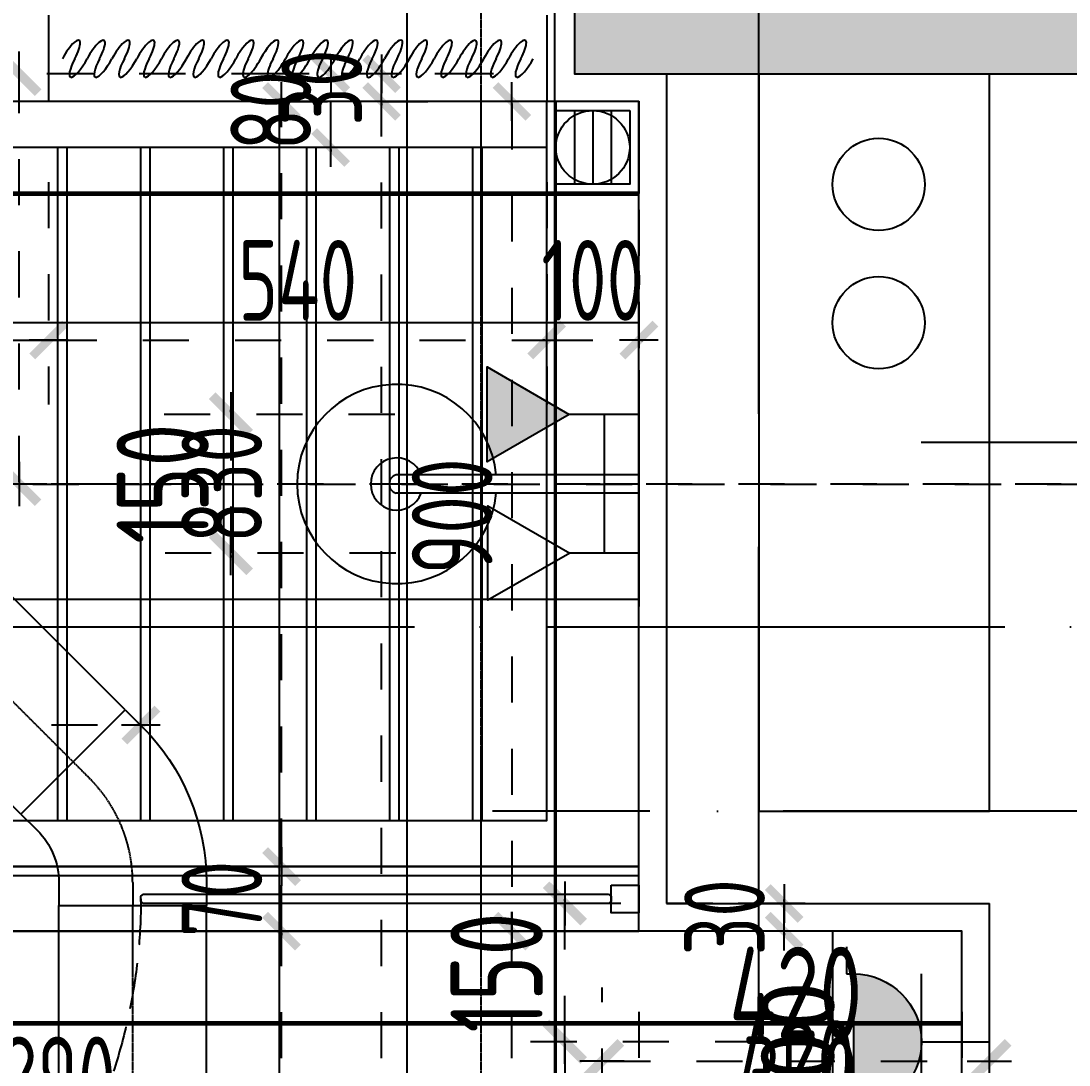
# Model space of a CAD drawing. Extents: x 133656 to 214778, y 12424 to 51506.
# Drawn here: x 161446 to 162582, y 22524 to 23657 of the extents above; entities that cross this region are included whole.
import ezdxf

# ---------------------------------------------------------------- set-up
doc = ezdxf.new("R2010")
doc.units = 0
doc.header["$MEASUREMENT"] = 0
for name, pattern in [('CENTER2', [1.125, 0.75, -0.125, 0.125, -0.125]), ('DASH', [0.35, 0.25, -0.1]), ('家具虚线平面', [100, 50, -50]), ('轴线', [1279.947105, 991.697132, -142.311249, 0, -145.938724])]:
    doc.linetypes.add(name, pattern=pattern)
doc.layers.get('Defpoints').update_dxf_attribs({"color": 8})
for name, color, linetype in [('A-HATH', 8, 'Continuous'), ('A31.土建轴线', 251, 'Continuous'), ('B4.装修完成面', 112, 'Continuous'), ('B6.新建墙体定位', 203, 'Continuous'), ('B8.玻璃隔断层', 152, 'Continuous'), ('B9.完成面定位', 203, 'Continuous'), ('E1.地面-(平面图)', 136, 'Continuous'), ('F3.公共层窗帘饰物等', 91, 'Continuous'), ('F5.洁具层', 133, 'Continuous'), ('G5.天花看线', 152, 'Continuous'), ('H3.顶面烟感', 102, 'Continuous'), ('K2.强电插座', 132, 'Continuous'), ('P-VPIPE-污水', 2, 'Continuous'), ('P-VPIPE-通气', 3, 'Continuous'), ('WALL', 6, 'Continuous'), ('wf2水点排水', 1, 'Continuous'), ('WF2水点标注', 1, 'Continuous'), ('地漏', 4, 'Continuous'), ('暖-风-平面图-排风-中心线', 5, 'CENTER2'), ('暖-风-平面图-排风-风管', 31, 'ByLayer'), ('暖-风-平面图-新风-中心线', 5, 'CENTER2'), ('暖-风-平面图-新风-端线', 2, 'ByLayer'), ('暖-风-平面图-新风-风管', 3, 'ByLayer'), ('给排水', 4, 'Continuous'), ('铝扣板龙骨', 2, 'Continuous')]:
    doc.layers.add(name, color=color, linetype=linetype)
doc.styles.add('标注数字', font='dim.shx', dxfattribs={"width": 0.8})
doc.styles.add('标题文字', font='')
doc.styles.get('标题文字').set_extended_font_data('SimSun')
doc.dimstyles.new('设计2017', dxfattribs={"dimscale": 100, "dimtxt": 2.5, "dimasz": 0.06, "dimexe": 2, "dimexo": 2.5, "dimgap": 0.6, "dimtad": 1, "dimdec": 0, "dimrnd": 5, "dimzin": 0, "dimdsep": 46, "dimtxsty": '标注数字', "dimblk": 'HBA_DIMENSION_TICK', "dimcen": 0.125, "dimclrd": 44, "dimclre": 44, "dimclrt": 50, "dimadec": 0, "dimazin": 0, "dimtfac": 1, "dimtdec": 0, "dimtix": 1, "dimtmove": 0, "dimatfit": 3, "dimldrblk": 'HBA_Leader_Arrow', "dimfxl": 7, "dimfxlon": 1, "dimtvp": 1, "dimtolj": 1, "dimtzin": 0, "dimarcsym": 0})
pattern_1 = [(0, (160826.07, 20329.63), (0, 300), []), (90, (160826.07, 20329.63), (-300, 2e-14), [])]

# ---------------------------------------------------------------- blocks, each defined once
blk = doc.blocks.new('$plan$00001626')
blk.add_line((-10, 0), (10, 0))
for points in [[(-123.6, 0), (132.9, 0)], [(-10, 0), (-10, -263.3)], [(10, 0), (10, -263.3)]]:
    blk.add_lwpolyline(points)
for centre, radius, start, end in [((0, -262.5), 108.1, 95.306, 84.694), ((0, -262.5), 28.3, 110.6725, 69.3275), ((0, -260.2), 10.5, 197.2381, 342.7619)]:
    blk.add_arc(centre, radius, start, end)
blk = doc.blocks.new('不间断电源')
h = blk.add_hatch(color=8)
h.dxf.hatch_style = 1
h.paths.add_polyline_path([(-70.3, 140.6, 1), (70.3, 140.6)])
for p, q in [((-98.4, 147.7), (-70.3, 147.7)), ((-70.3, 147.7), (-70.3, 140.6)), ((70.3, 147.7), (70.3, 140.6)), ((70.3, 147.7), (98.4, 147.7)), ((-70.3, 140.6), (70.3, 140.6)), ((70.3, 70.3), (-70.3, 70.3)), ((0, 70.3), (0, 0))]:
    blk.add_line(p, q)
blk.add_arc((0, 140.6), 70.3, 180, 0)
at = {"color": 1, "style": '标题文字'}
blk.add_attdef('REF.', (86, 32.6), '', height=70.9, dxfattribs=at)
blk = doc.blocks.new('HBA_DIMENSION_TICK')
at = {"color": 0, "linetype": 'ByBlock'}
for p, q in [((-10, 0), (0, 0)), ((0, 0), (10, 0))]:
    blk.add_line(p, q, dxfattribs=at)
at = {"color": 50, "linetype": 'ByBlock'}
blk.add_solid([(-10, -7), (-7, -10), (7, 10), (10, 7)], dxfattribs=at)
blk = doc.blocks.new('*D151')
at = {"layer": 'Defpoints', "color": 0, "linetype": '家具虚线平面', "transparency": 16777216}
for p in [(162348.7, 22549.6), (162035.8, 22249.6), (162351.8, 22249.6)]:
    blk.add_point(p, dxfattribs=at)
at = {"layer": 'K2.强电插座', "color": 44, "linetype": '家具虚线平面', "lineweight": -2, "transparency": 16777216}
for p, q in [((162248.7, 22549.6), (161955.8, 22549.6)), ((162035.8, 22547.2), (162035.8, 22252)), ((162251.8, 22249.6), (161955.8, 22249.6))]:
    blk.add_line(p, q, dxfattribs=at)
at = {"layer": 'K2.强电插座', "color": 44, "linetype": '家具虚线平面', "lineweight": -2, "transparency": 16777216, "xscale": 2.4, "yscale": 2.4, "zscale": 2.4}
for p, rotation in [((162035.8, 22549.6), 90), ((162035.8, 22249.6), 270)]:
    blk.add_blockref('HBA_DIMENSION_TICK', p, dxfattribs=dict(at, rotation=rotation))
at = {"layer": 'K2.强电插座', "color": 50, "linetype": '家具虚线平面', "transparency": 16777216, "insert": (162134.7, 22403.1), "char_height": 100, "attachment_point": 5, "rotation": 90, "style": '标注数字'}
blk.add_mtext('\\A1;300', dxfattribs=at)
blk = doc.blocks.new('HBA_Leader_Arrow')
at = {"color": 0, "linetype": 'ByBlock', "ltscale": 0.5}
blk.add_line((3.5, 0), (-10, 0), dxfattribs=at)
for points in [[(-10.99, 11.28), (-6.57, 14.38), (-0.55, 0), (3.5, 0)], [(-10.99, -11.28), (-6.57, -14.38), (-0.55, 0), (3.5, 0)]]:
    blk.add_solid(points, dxfattribs=at)
blk = doc.blocks.new('pudl')
at = {"layer": '地漏', "color": 8}
for p, q in [((1080125.6, 265502.2), (1080205.6, 265502.2)), ((1080125.6, 265482.2), (1080205.6, 265482.2)), ((1080125.6, 265462.2), (1080205.6, 265462.2))]:
    blk.add_line(p, q, dxfattribs=at)
at = {"layer": '地漏', "color": 41}
for points in [[(1080115.6, 265532.2), (1080215.6, 265532.2), (1080215.6, 265432.2), (1080115.6, 265432.2)], [(1080125.6, 265522.2), (1080205.6, 265522.2), (1080205.6, 265442.2), (1080125.6, 265442.2)]]:
    blk.add_lwpolyline(points, close=True, dxfattribs=at)
at = {"layer": '地漏', "color": 8}
blk.add_circle((1080165.6, 265482.2), 40, dxfattribs=at)
blk = doc.blocks.new('A$C4CA221D1')
at = {"layer": '给排水'}
blk.add_hatch(color=256, dxfattribs=at).paths.add_polyline_path([(1.308, 2.744), (-0.408, 2.744), (0.45, 1.258)])
for points in [[(0.45, 0), (0.45, 1.258), (1.308, 2.744), (-0.408, 2.744), (0.45, 1.258)], [(2.958, 0), (2.958, 1.25), (3.811, 2.728), (2.105, 2.728), (2.958, 1.25)], [(0.45, 0.629), (2.965, 0.629)], [(1.708, 0.629), (1.708, 0)]]:
    blk.add_lwpolyline(points, dxfattribs=at)
blk = doc.blocks.new('*D193')
at = {"layer": 'Defpoints', "color": 0, "linetype": '家具虚线平面', "transparency": 16777216}
for p in [(161951.4, 23230.1), (161673.7, 23079.6), (161952.4, 23079.6)]:
    blk.add_point(p, dxfattribs=at)
at = {"layer": 'WF2水点标注', "color": 44, "linetype": '家具虚线平面', "lineweight": -2, "transparency": 16777216}
for p, q in [((161851.4, 23230.1), (161593.7, 23230.1)), ((161673.7, 23232.5), (161673.7, 23234.9)), ((161673.7, 23230.1), (161673.7, 23079.6)), ((161852.4, 23079.6), (161593.7, 23079.6)), ((161673.7, 23077.2), (161673.7, 23074.8))]:
    blk.add_line(p, q, dxfattribs=at)
at = {"layer": 'WF2水点标注', "color": 44, "linetype": '家具虚线平面', "lineweight": -2, "transparency": 16777216, "xscale": 2.4, "yscale": 2.4, "zscale": 2.4}
for p, rotation in [((161673.7, 23230.1), 270), ((161673.7, 23079.6), 90)]:
    blk.add_blockref('HBA_DIMENSION_TICK', p, dxfattribs=dict(at, rotation=rotation))
at = {"layer": 'WF2水点标注', "color": 50, "linetype": '家具虚线平面', "transparency": 16777216, "insert": (161599.7, 23154.9), "char_height": 100, "attachment_point": 5, "rotation": 90, "style": '标注数字'}
blk.add_mtext('\\A1;150', dxfattribs=at)
blk = doc.blocks.new('*D192')
at = {"layer": 'Defpoints', "color": 0, "linetype": '家具虚线平面', "transparency": 16777216}
for p in [(161444.3, 23599.6), (162002, 23599.6), (161729, 23154.6)]:
    blk.add_point(p, dxfattribs=at)
at = {"layer": 'WF2水点标注', "color": 44, "linetype": '家具虚线平面', "lineweight": -2, "transparency": 16777216}
for p, q in [((161724.3, 23599.6), (161364.3, 23599.6)), ((161444.3, 23157), (161444.3, 23597.2)), ((161629, 23154.6), (161364.3, 23154.6))]:
    blk.add_line(p, q, dxfattribs=at)
at = {"layer": 'WF2水点标注', "color": 44, "linetype": '家具虚线平面', "lineweight": -2, "transparency": 16777216, "xscale": 2.4, "yscale": 2.4, "zscale": 2.4}
for p, rotation in [((161444.3, 23599.6), 90), ((161444.3, 23154.6), 270)]:
    blk.add_blockref('HBA_DIMENSION_TICK', p, dxfattribs=dict(at, rotation=rotation))
at = {"layer": 'WF2水点标注', "color": 50, "linetype": '家具虚线平面', "transparency": 16777216, "insert": (161370.3, 23377.1), "char_height": 100, "attachment_point": 5, "rotation": 90, "style": '标注数字'}
blk.add_mtext('\\A1;445', dxfattribs=at)
blk = doc.blocks.new('*D197')
at = {"layer": 'Defpoints', "color": 0, "linetype": '家具虚线平面', "transparency": 16777216}
for p in [(162496.1, 22528.6), (162076.1, 22292.4), (162496.1, 22292.4)]:
    blk.add_point(p, dxfattribs=at)
at = {"layer": 'WF2水点标注', "color": 44, "linetype": '家具虚线平面', "lineweight": -2, "transparency": 16777216}
for p, q in [((162076.1, 22392.4), (162076.1, 22608.6)), ((162496.1, 22392.4), (162496.1, 22608.6)), ((162078.5, 22528.6), (162493.7, 22528.6))]:
    blk.add_line(p, q, dxfattribs=at)
at = {"layer": 'WF2水点标注', "color": 44, "linetype": '家具虚线平面', "lineweight": -2, "transparency": 16777216, "xscale": 2.4, "yscale": 2.4, "zscale": 2.4, "rotation": 180}
blk.add_blockref('HBA_DIMENSION_TICK', (162076.1, 22528.6), dxfattribs=at)
at = {"layer": 'WF2水点标注', "color": 44, "linetype": '家具虚线平面', "lineweight": -2, "transparency": 16777216, "xscale": 2.4, "yscale": 2.4, "zscale": 2.4}
blk.add_blockref('HBA_DIMENSION_TICK', (162496.1, 22528.6), dxfattribs=at)
at = {"layer": 'WF2水点标注', "color": 50, "linetype": '家具虚线平面', "transparency": 16777216, "insert": (162286.1, 22602.6), "char_height": 100, "attachment_point": 5, "style": '标注数字'}
blk.add_mtext('\\A1;420', dxfattribs=at)
blk = doc.blocks.new('结构')
at = {"layer": 'A-HATH'}
blk.add_hatch(color=256, dxfattribs=at).paths.add_polyline_path([(0, 2550), (0, 3050), (-200, 3050), (-200, 2750), (-650, 2750), (-650, 2550)], flags=0)
at = {"layer": 'WALL'}
blk.add_lwpolyline([(0, 2550), (0, 3050), (-200, 3050), (-200, 2750), (-650, 2750), (-650, 2550), (0, 2550)], close=True, dxfattribs=at)
blk = doc.blocks.new('*D254')
at = {"layer": 'Defpoints', "color": 0, "linetype": '家具虚线平面', "transparency": 16777216}
for p in [(162035.8, 22699.6), (162396.4, 22699.6), (162348.7, 22549.6)]:
    blk.add_point(p, dxfattribs=at)
at = {"layer": 'K2.强电插座', "color": 44, "linetype": '家具虚线平面', "lineweight": -2, "transparency": 16777216}
for p, q in [((162296.4, 22699.6), (161955.8, 22699.6)), ((162035.8, 22702), (162035.8, 22704.4)), ((162035.8, 22549.6), (162035.8, 22699.6)), ((162248.7, 22549.6), (161955.8, 22549.6)), ((162035.8, 22547.2), (162035.8, 22544.8))]:
    blk.add_line(p, q, dxfattribs=at)
at = {"layer": 'K2.强电插座', "color": 44, "linetype": '家具虚线平面', "lineweight": -2, "transparency": 16777216, "xscale": 2.4, "yscale": 2.4, "zscale": 2.4}
for p, rotation in [((162035.8, 22699.6), 270), ((162035.8, 22549.6), 90)]:
    blk.add_blockref('HBA_DIMENSION_TICK', p, dxfattribs=dict(at, rotation=rotation))
at = {"layer": 'K2.强电插座', "color": 50, "linetype": '家具虚线平面', "transparency": 16777216, "insert": (161961.8, 22624.6), "char_height": 100, "attachment_point": 5, "rotation": 90, "style": '标注数字'}
blk.add_mtext('\\A1;150', dxfattribs=at)
blk = doc.blocks.new('jl')
for centre, major_axis, start_param, end_param in [((-236.7, -2.9), (-11.6, -20), 1.716714, 4.858306), ((-209.9, -2.9), (-11.6, -20), 1.716714, 4.858306), ((-183, -2.9), (-11.6, -20), 1.716714, 4.858306), ((-156.1, -2.9), (-11.6, -20), 1.716714, 4.858306), ((-129.3, -2.9), (-11.6, -20), 1.716714, 4.858306), ((-102.4, -2.9), (-11.6, -20), 1.716714, 4.858306), ((-75.5, -2.9), (11.6, 20), 4.858306, 7.999899), ((-48.6, -2.9), (11.6, 20), 4.858306, 7.999899), ((-21.8, -2.9), (11.6, 20), 4.858306, 7.999899), ((5.1, -2.9), (11.6, 20), 4.858306, 7.999899), ((32, -2.9), (11.6, 20), 4.858306, 7.999899), ((58.8, -2.9), (11.6, 20), 4.858306, 7.999899), ((85.7, -2.9), (-11.6, -20), 1.716714, 4.858306), ((112.6, -2.9), (-11.6, -20), 1.716714, 4.858306), ((139.4, -2.9), (-11.6, -20), 1.716714, 4.858306), ((166.3, -2.9), (-11.6, -20), 1.716714, 4.858306), ((193.2, -2.9), (-11.6, -20), 1.716714, 4.858306), ((220.1, -2.9), (-11.6, -20), 1.716714, 4.858306), ((246.9, -2.9), (-11.6, -20), 1.716714, 4.858306), ((-223.3, -2.9), (-11.6, -20), 4.858306, 7.999899), ((-196.4, -2.9), (-11.6, -20), 4.858306, 7.999899), ((-169.6, -2.9), (-11.6, -20), 4.858306, 7.999899), ((-142.7, -2.9), (-11.6, -20), 4.858306, 7.999899), ((-115.8, -2.9), (-11.6, -20), 4.858306, 7.999899), ((-89, -2.9), (11.6, 20), 1.716714, 4.858306), ((-62.1, -2.9), (11.6, 20), 1.716714, 4.858306), ((-35.2, -2.9), (11.6, 20), 1.716714, 4.858306), ((-8.3, -2.9), (11.6, 20), 1.716714, 4.858306), ((18.5, -2.9), (11.6, 20), 1.716714, 4.858306), ((45.4, -2.9), (11.6, 20), 1.716714, 4.858306), ((72.3, -2.9), (11.6, 20), 1.716714, 4.858306), ((99.1, -2.9), (-11.6, -20), 4.858306, 7.999899), ((126, -2.9), (-11.6, -20), 4.858306, 7.999899), ((152.9, -2.9), (-11.6, -20), 4.858306, 7.999899), ((179.7, -2.9), (-11.6, -20), 4.858306, 7.999899), ((206.6, -2.9), (-11.6, -20), 4.858306, 7.999899), ((233.5, -2.9), (-11.6, -20), 4.858306, 7.999899), ((260.4, -2.9), (-11.6, -20), 4.858306, 7.999899)]:
    blk.add_ellipse(centre, major_axis=major_axis, ratio=0.254545, start_param=start_param, end_param=end_param)
blk = doc.blocks.new('门-沐浴房')
at = {"color": 251, "linetype": 'DASH', "ltscale": 200}
for p, q in [((-14, 535.7, 0), (-10.1, 535.7, 0)), ((-14, 506.3, 0), (-14, 535.7, 0)), ((-10.1, 535.7, 0), (-10.1, 506.3, 0)), ((3.7, 535.7, 0), (-0.3, 535.7, 0)), ((-0.3, 535.7, 0), (-0.3, 506.3, 0)), ((3.7, 506.3, 0), (3.7, 535.7, 0)), ((-48.3, 533.3, 0), (-14, 533.3, 0)), ((58.5, 533.3, 0), (3.7, 533.3, 0)), ((-78.7, 502.9, 0), (-78.7, 113.6, 0)), ((-54.2, 113.6, 0), (-54.2, 502.9, 0)), ((-48.3, 508.8, 0), (-14, 508.8, 0)), ((-10.1, 506.3, 0), (-14, 506.3, 0)), ((-0.3, 506.3, 0), (3.7, 506.3, 0)), ((3.7, 508.8, 0), (58.5, 508.8, 0)), ((-48.3, 107.7, 0), (-14, 107.7, 0)), ((-10.1, 110.2, 0), (-14, 110.2, 0)), ((-14, 110.2, 0), (-14, 80.8, 0)), ((-10.1, 80.8, 0), (-10.1, 110.2, 0)), ((-48.3, 83.2, 0), (-14, 83.2, 0)), ((-14, 80.8, 0), (-10.1, 80.8, 0))]:
    blk.add_line(p, q, dxfattribs=at)
at = {"elevation": 0}
blk.add_lwpolyline([(-10, 597.1), (-8, 600.1), (-2, 600.1), (0, 597.1), (0, 3), (-2, 0), (-8, 0), (-10, 3), (-10, 597.1)], dxfattribs=at)
at = {"color": 251, "linetype": 'DASH', "ltscale": 200}
blk.add_arc((-10.2, -0.1, 0), 600.2, 0.0093, 89.2143, dxfattribs=at)
at = {"color": 251, "linetype": 'DASH', "ltscale": 200, "extrusion": (2.71207e-09, 9.54989e-10, -1)}
for centre, major_axis, ratio, start_param, end_param in [((-48.3, 502.9, 0), (21.5, -21.5, 0), 1, 2.35633, 3.927127), ((58.5, 521, 0), (10.3, -10.3, 0), 0.737042, 4.077232, 7.218825), ((-48.3, 502.9, 0), (4.16, -4.16, 0), 1, 2.35633, 3.927127), ((-48.3, 113.6, 0), (-21.5, -21.5, 0), 1, -0.785262, 0.785534), ((-48.3, 113.6, 0), (-4.16, -4.16, 0), 1, -0.785262, 0.785534)]:
    blk.add_ellipse(centre, major_axis=major_axis, ratio=ratio, start_param=start_param, end_param=end_param, dxfattribs=at)
blk = doc.blocks.new('*D432')
at = {"layer": 'B6.新建墙体定位', "color": 44, "linetype": '家具虚线平面', "lineweight": -2, "transparency": 16777216}
for p, q in [((161476.1, 23482.1), (161476.1, 23240.8)), ((160826.1, 23368.3), (160826.1, 23240.8)), ((160828.2, 23310.8), (161474, 23310.8))]:
    blk.add_line(p, q, dxfattribs=at)
at = {"layer": 'Defpoints', "color": 0, "linetype": '家具虚线平面', "transparency": 16777216}
for p in [(161476.1, 23569.6), (160826.1, 23455.8), (161476.1, 23310.8)]:
    blk.add_point(p, dxfattribs=at)
at = {"layer": 'B6.新建墙体定位', "color": 44, "linetype": '家具虚线平面', "lineweight": -2, "transparency": 16777216, "xscale": 2.1, "yscale": 2.1, "zscale": 2.1, "rotation": 180}
blk.add_blockref('HBA_DIMENSION_TICK', (160826.1, 23310.8), dxfattribs=at)
at = {"layer": 'B6.新建墙体定位', "color": 44, "linetype": '家具虚线平面', "lineweight": -2, "transparency": 16777216, "xscale": 2.1, "yscale": 2.1, "zscale": 2.1}
blk.add_blockref('HBA_DIMENSION_TICK', (161476.1, 23310.8), dxfattribs=at)
at = {"layer": 'B6.新建墙体定位', "color": 50, "linetype": '家具虚线平面', "transparency": 16777216, "insert": (161151.1, 23375.5), "char_height": 87.5, "attachment_point": 5, "style": '标注数字'}
blk.add_mtext('\\A1;650', dxfattribs=at)
blk = doc.blocks.new('*D433')
at = {"layer": 'B6.新建墙体定位', "color": 44, "linetype": '家具虚线平面', "lineweight": -2, "transparency": 16777216}
for p, q in [((161476.1, 23482.1), (161476.1, 23240.8)), ((162016.1, 23482.1), (162016.1, 23240.8)), ((161478.2, 23310.8), (162014, 23310.8))]:
    blk.add_line(p, q, dxfattribs=at)
at = {"layer": 'Defpoints', "color": 0, "linetype": '家具虚线平面', "transparency": 16777216}
for p in [(161476.1, 23569.6), (162016.1, 23569.6), (162016.1, 23310.8)]:
    blk.add_point(p, dxfattribs=at)
at = {"layer": 'B6.新建墙体定位', "color": 44, "linetype": '家具虚线平面', "lineweight": -2, "transparency": 16777216, "xscale": 2.1, "yscale": 2.1, "zscale": 2.1, "rotation": 180}
blk.add_blockref('HBA_DIMENSION_TICK', (161476.1, 23310.8), dxfattribs=at)
at = {"layer": 'B6.新建墙体定位', "color": 44, "linetype": '家具虚线平面', "lineweight": -2, "transparency": 16777216, "xscale": 2.1, "yscale": 2.1, "zscale": 2.1}
blk.add_blockref('HBA_DIMENSION_TICK', (162016.1, 23310.8), dxfattribs=at)
at = {"layer": 'B6.新建墙体定位', "color": 50, "linetype": '家具虚线平面', "transparency": 16777216, "insert": (161746.1, 23375.5), "char_height": 87.5, "attachment_point": 5, "style": '标注数字'}
blk.add_mtext('\\A1;540', dxfattribs=at)
blk = doc.blocks.new('*D434')
at = {"layer": 'B6.新建墙体定位', "color": 44, "linetype": '家具虚线平面', "lineweight": -2, "transparency": 16777216}
for p, q in [((162016.1, 23482.1), (162016.1, 23240.8)), ((162116.1, 23452.1), (162116.1, 23240.8)), ((162014, 23310.8), (162011.9, 23310.8)), ((162016.1, 23310.8), (162116.1, 23310.8)), ((162118.2, 23310.8), (162120.3, 23310.8))]:
    blk.add_line(p, q, dxfattribs=at)
at = {"layer": 'Defpoints', "color": 0, "linetype": '家具虚线平面', "transparency": 16777216}
for p in [(162016.1, 23569.6), (162116.1, 23539.6), (162116.1, 23310.8)]:
    blk.add_point(p, dxfattribs=at)
at = {"layer": 'B6.新建墙体定位', "color": 44, "linetype": '家具虚线平面', "lineweight": -2, "transparency": 16777216, "xscale": 2.1, "yscale": 2.1, "zscale": 2.1}
blk.add_blockref('HBA_DIMENSION_TICK', (162016.1, 23310.8), dxfattribs=at)
at = {"layer": 'B6.新建墙体定位', "color": 44, "linetype": '家具虚线平面', "lineweight": -2, "transparency": 16777216, "xscale": 2.1, "yscale": 2.1, "zscale": 2.1, "rotation": 180}
blk.add_blockref('HBA_DIMENSION_TICK', (162116.1, 23310.8), dxfattribs=at)
at = {"layer": 'B6.新建墙体定位', "color": 50, "linetype": '家具虚线平面', "transparency": 16777216, "insert": (162066.1, 23375.5), "char_height": 87.5, "attachment_point": 5, "style": '标注数字'}
blk.add_mtext('\\A1;100', dxfattribs=at)
blk = doc.blocks.new('*D439')
at = {"layer": 'B6.新建墙体定位', "color": 44, "linetype": '家具虚线平面', "lineweight": -2, "transparency": 16777216}
for p, q in [((161837.1, 23569.6), (161907.1, 23569.6)), ((161837.1, 20331.7), (161837.1, 23567.5)), ((161837.1, 20329.6), (161907.1, 20329.6))]:
    blk.add_line(p, q, dxfattribs=at)
at = {"layer": 'Defpoints', "color": 0, "linetype": '家具虚线平面', "transparency": 16777216}
for p in [(161837.1, 23569.6), (161837.1, 23569.6), (161819.9, 20329.6)]:
    blk.add_point(p, dxfattribs=at)
at = {"layer": 'B6.新建墙体定位', "color": 44, "linetype": '家具虚线平面', "lineweight": -2, "transparency": 16777216, "xscale": 2.1, "yscale": 2.1, "zscale": 2.1}
for p, rotation in [((161837.1, 23569.6), 90), ((161837.1, 20329.6), 270)]:
    blk.add_blockref('HBA_DIMENSION_TICK', p, dxfattribs=dict(at, rotation=rotation))
at = {"layer": 'B6.新建墙体定位', "color": 50, "linetype": '家具虚线平面', "transparency": 16777216, "insert": (161772.3, 21949.6), "char_height": 87.5, "attachment_point": 5, "rotation": 90, "style": '标注数字'}
blk.add_mtext('\\A1;3240', dxfattribs=at)
blk = doc.blocks.new('*D440')
at = {"layer": 'B6.新建墙体定位', "color": 44, "linetype": '家具虚线平面', "lineweight": -2, "transparency": 16777216}
for p, q in [((161837.1, 23601.7), (161837.1, 23603.8)), ((161944.8, 23599.6), (161767.1, 23599.6)), ((161837.1, 23569.6), (161837.1, 23599.6)), ((161837.1, 23569.6), (161907.1, 23569.6)), ((161837.1, 23567.5), (161837.1, 23565.4))]:
    blk.add_line(p, q, dxfattribs=at)
at = {"layer": 'Defpoints', "color": 0, "linetype": '家具虚线平面', "transparency": 16777216}
for p in [(161837.1, 23599.6), (162032.3, 23599.6), (161837.1, 23569.6)]:
    blk.add_point(p, dxfattribs=at)
at = {"layer": 'B6.新建墙体定位', "color": 44, "linetype": '家具虚线平面', "lineweight": -2, "transparency": 16777216, "xscale": 2.1, "yscale": 2.1, "zscale": 2.1}
for p, rotation in [((161837.1, 23599.6), 270), ((161837.1, 23569.6), 90)]:
    blk.add_blockref('HBA_DIMENSION_TICK', p, dxfattribs=dict(at, rotation=rotation))
at = {"layer": 'B6.新建墙体定位', "color": 50, "linetype": '家具虚线平面', "transparency": 16777216, "insert": (161772.3, 23584.6), "char_height": 87.5, "attachment_point": 5, "rotation": 90, "style": '标注数字'}
blk.add_mtext('\\A1;30', dxfattribs=at)
blk = doc.blocks.new('*D448')
at = {"layer": 'B6.新建墙体定位', "color": 44, "linetype": '家具虚线平面', "lineweight": -2, "transparency": 16777216}
for p, q in [((160977.1, 22790.6), (160977.1, 22963.2)), ((161576.1, 22792.1), (161576.1, 22963.2)), ((160979.2, 22893.2), (161574, 22893.2))]:
    blk.add_line(p, q, dxfattribs=at)
at = {"layer": 'Defpoints', "color": 0, "linetype": '家具虚线平面', "transparency": 16777216}
for p in [(161576.1, 22893.2), (160977.1, 22703.1, 0), (161576.1, 22704.6, 0)]:
    blk.add_point(p, dxfattribs=at)
at = {"layer": 'B6.新建墙体定位', "color": 44, "linetype": '家具虚线平面', "lineweight": -2, "transparency": 16777216, "xscale": 2.1, "yscale": 2.1, "zscale": 2.1, "rotation": 180}
blk.add_blockref('HBA_DIMENSION_TICK', (160977.1, 22893.2), dxfattribs=at)
at = {"layer": 'B6.新建墙体定位', "color": 44, "linetype": '家具虚线平面', "lineweight": -2, "transparency": 16777216, "xscale": 2.1, "yscale": 2.1, "zscale": 2.1}
blk.add_blockref('HBA_DIMENSION_TICK', (161576.1, 22893.2), dxfattribs=at)
at = {"layer": 'B6.新建墙体定位', "color": 50, "linetype": '家具虚线平面', "transparency": 16777216, "insert": (161276.6, 22958), "char_height": 87.5, "attachment_point": 5, "style": '标注数字'}
blk.add_mtext('\\A1;600', dxfattribs=at)
blk = doc.blocks.new('*D449')
at = {"layer": 'B6.新建墙体定位', "color": 44, "linetype": '家具虚线平面', "lineweight": -2, "transparency": 16777216}
for p, q in [((162028.6, 23569.6), (161908.4, 23569.6)), ((161978.4, 23567.5), (161978.4, 22671.7)), ((162028.6, 22669.6), (161908.4, 22669.6))]:
    blk.add_line(p, q, dxfattribs=at)
at = {"layer": 'Defpoints', "color": 0, "linetype": '家具虚线平面', "transparency": 16777216}
for p in [(162116.1, 23569.6), (161978.4, 22669.6), (162116.1, 22669.6)]:
    blk.add_point(p, dxfattribs=at)
at = {"layer": 'B6.新建墙体定位', "color": 44, "linetype": '家具虚线平面', "lineweight": -2, "transparency": 16777216, "xscale": 2.1, "yscale": 2.1, "zscale": 2.1}
for p, rotation in [((161978.4, 23569.6), 90), ((161978.4, 22669.6), 270)]:
    blk.add_blockref('HBA_DIMENSION_TICK', p, dxfattribs=dict(at, rotation=rotation))
at = {"layer": 'B6.新建墙体定位', "color": 50, "linetype": '家具虚线平面', "transparency": 16777216, "insert": (161913.6, 23119.6), "char_height": 87.5, "attachment_point": 5, "rotation": 90, "style": '标注数字'}
blk.add_mtext('\\A1;900', dxfattribs=at)
blk = doc.blocks.new('*D450')
at = {"layer": 'B6.新建墙体定位', "color": 44, "linetype": '家具虚线平面', "lineweight": -2, "transparency": 16777216}
for p, q in [((162273.7, 22699.6), (162203.7, 22699.6)), ((162273.7, 22701.7), (162273.7, 22703.8)), ((162273.7, 22669.6), (162273.7, 22699.6)), ((162273.7, 22669.6), (162203.7, 22669.6)), ((162273.7, 22667.5), (162273.7, 22665.4))]:
    blk.add_line(p, q, dxfattribs=at)
at = {"layer": 'Defpoints', "color": 0, "linetype": '家具虚线平面', "transparency": 16777216}
for p in [(162273.7, 22699.6), (162357.8, 22699.6), (162357.8, 22669.6)]:
    blk.add_point(p, dxfattribs=at)
at = {"layer": 'B6.新建墙体定位', "color": 44, "linetype": '家具虚线平面', "lineweight": -2, "transparency": 16777216, "xscale": 2.1, "yscale": 2.1, "zscale": 2.1}
for p, rotation in [((162273.7, 22699.6), 270), ((162273.7, 22669.6), 90)]:
    blk.add_blockref('HBA_DIMENSION_TICK', p, dxfattribs=dict(at, rotation=rotation))
at = {"layer": 'B6.新建墙体定位', "color": 50, "linetype": '家具虚线平面', "transparency": 16777216, "insert": (162209, 22684.6), "char_height": 87.5, "attachment_point": 5, "rotation": 90, "style": '标注数字'}
blk.add_mtext('\\A1;30', dxfattribs=at)
blk = doc.blocks.new('*D517')
at = {"layer": 'B9.完成面定位', "color": 44, "linetype": '家具虚线平面', "lineweight": -2, "transparency": 16777216}
for p, q in [((161728.6, 22669.6), (161798.6, 22669.6)), ((161728.6, 21831.7), (161728.6, 22667.5)), ((161778.5, 21829.6), (161658.6, 21829.6))]:
    blk.add_line(p, q, dxfattribs=at)
at = {"layer": 'Defpoints', "color": 0, "linetype": '家具虚线平面', "transparency": 16777216}
for p in [(161728.6, 22669.6), (161728.6, 22669.6), (161866, 21829.6)]:
    blk.add_point(p, dxfattribs=at)
at = {"layer": 'B9.完成面定位', "color": 44, "linetype": '家具虚线平面', "lineweight": -2, "transparency": 16777216, "xscale": 2.1, "yscale": 2.1, "zscale": 2.1}
for p, rotation in [((161728.6, 22669.6), 90), ((161728.6, 21829.6), 270)]:
    blk.add_blockref('HBA_DIMENSION_TICK', p, dxfattribs=dict(at, rotation=rotation))
at = {"layer": 'B9.完成面定位', "color": 50, "linetype": '家具虚线平面', "transparency": 16777216, "insert": (161663.9, 22249.6), "char_height": 87.5, "attachment_point": 5, "rotation": 90, "style": '标注数字'}
blk.add_mtext('\\A1;840', dxfattribs=at)
blk = doc.blocks.new('*D518')
at = {"layer": 'B9.完成面定位', "color": 44, "linetype": '家具虚线平面', "lineweight": -2, "transparency": 16777216}
for p, q in [((161728.6, 22741.7), (161728.6, 22743.8)), ((161728.6, 22739.6), (161798.6, 22739.6)), ((161728.6, 22669.6), (161728.6, 22739.6)), ((161728.6, 22669.6), (161798.6, 22669.6)), ((161728.6, 22667.5), (161728.6, 22665.4))]:
    blk.add_line(p, q, dxfattribs=at)
at = {"layer": 'Defpoints', "color": 0, "linetype": '家具虚线平面', "transparency": 16777216}
for p in [(161728.6, 22739.6), (161728.6, 22739.6), (161728.6, 22669.6)]:
    blk.add_point(p, dxfattribs=at)
at = {"layer": 'B9.完成面定位', "color": 44, "linetype": '家具虚线平面', "lineweight": -2, "transparency": 16777216, "xscale": 2.1, "yscale": 2.1, "zscale": 2.1}
for p, rotation in [((161728.6, 22739.6), 270), ((161728.6, 22669.6), 90)]:
    blk.add_blockref('HBA_DIMENSION_TICK', p, dxfattribs=dict(at, rotation=rotation))
at = {"layer": 'B9.完成面定位', "color": 50, "linetype": '家具虚线平面', "transparency": 16777216, "insert": (161663.9, 22704.6), "char_height": 87.5, "attachment_point": 5, "rotation": 90, "style": '标注数字'}
blk.add_mtext('\\A1;70', dxfattribs=at)
blk = doc.blocks.new('*D519')
at = {"layer": 'B9.完成面定位', "color": 44, "linetype": '家具虚线平面', "lineweight": -2, "transparency": 16777216}
for p, q in [((161728.6, 23569.6), (161798.6, 23569.6)), ((161728.6, 22741.7), (161728.6, 23567.5)), ((161728.6, 22739.6), (161798.6, 22739.6))]:
    blk.add_line(p, q, dxfattribs=at)
at = {"layer": 'Defpoints', "color": 0, "linetype": '家具虚线平面', "transparency": 16777216}
for p in [(161728.6, 23569.6), (161728.6, 23569.6), (161728.6, 22739.6)]:
    blk.add_point(p, dxfattribs=at)
at = {"layer": 'B9.完成面定位', "color": 44, "linetype": '家具虚线平面', "lineweight": -2, "transparency": 16777216, "xscale": 2.1, "yscale": 2.1, "zscale": 2.1}
for p, rotation in [((161728.6, 23569.6), 90), ((161728.6, 22739.6), 270)]:
    blk.add_blockref('HBA_DIMENSION_TICK', p, dxfattribs=dict(at, rotation=rotation))
at = {"layer": 'B9.完成面定位', "color": 50, "linetype": '家具虚线平面', "transparency": 16777216, "insert": (161663.9, 23154.6), "char_height": 87.5, "attachment_point": 5, "rotation": 90, "style": '标注数字'}
blk.add_mtext('\\A1;830', dxfattribs=at)
blk = doc.blocks.new('*D541')
at = {"layer": 'Defpoints', "color": 0, "linetype": '家具虚线平面', "transparency": 16777216}
for p in [(161781.9, 23599.6), (162046.1, 23599.6), (162016.1, 23519.6)]:
    blk.add_point(p, dxfattribs=at)
at = {"layer": 'wf2水点排水', "color": 44, "linetype": '家具虚线平面', "lineweight": -2, "transparency": 16777216}
for p, q in [((161781.9, 23601.7), (161781.9, 23603.8)), ((161958.6, 23599.6), (161711.9, 23599.6)), ((161781.9, 23519.6), (161781.9, 23599.6)), ((161928.6, 23519.6), (161711.9, 23519.6)), ((161781.9, 23517.5), (161781.9, 23515.4))]:
    blk.add_line(p, q, dxfattribs=at)
at = {"layer": 'wf2水点排水', "color": 44, "linetype": '家具虚线平面', "lineweight": -2, "transparency": 16777216, "xscale": 2.1, "yscale": 2.1, "zscale": 2.1}
for p, rotation in [((161781.9, 23599.6), 270), ((161781.9, 23519.6), 90)]:
    blk.add_blockref('HBA_DIMENSION_TICK', p, dxfattribs=dict(at, rotation=rotation))
at = {"layer": 'wf2水点排水', "color": 50, "linetype": '家具虚线平面', "transparency": 16777216, "insert": (161717.1, 23559.6), "char_height": 87.5, "attachment_point": 5, "rotation": 90, "style": '标注数字'}
blk.add_mtext('\\A1;80', dxfattribs=at)
blk = doc.blocks.new('*D547')
at = {"layer": 'Defpoints', "color": 0, "linetype": '家具虚线平面', "transparency": 16777216}
for p in [(162496.1, 22464.5), (162078.1, 22249.7), (162496.1, 22249.6)]:
    blk.add_point(p, dxfattribs=at)
at = {"layer": 'wf2水点排水', "color": 44, "linetype": '家具虚线平面', "lineweight": -2, "transparency": 16777216}
for p, q in [((162078.1, 22337.2), (162078.1, 22534.5)), ((162496.1, 22337.1), (162496.1, 22534.5)), ((162080.2, 22464.5), (162494, 22464.5))]:
    blk.add_line(p, q, dxfattribs=at)
at = {"layer": 'wf2水点排水', "color": 44, "linetype": '家具虚线平面', "lineweight": -2, "transparency": 16777216, "xscale": 2.1, "yscale": 2.1, "zscale": 2.1, "rotation": 180}
blk.add_blockref('HBA_DIMENSION_TICK', (162078.1, 22464.5), dxfattribs=at)
at = {"layer": 'wf2水点排水', "color": 44, "linetype": '家具虚线平面', "lineweight": -2, "transparency": 16777216, "xscale": 2.1, "yscale": 2.1, "zscale": 2.1}
blk.add_blockref('HBA_DIMENSION_TICK', (162496.1, 22464.5), dxfattribs=at)
at = {"layer": 'wf2水点排水', "color": 50, "linetype": '家具虚线平面', "transparency": 16777216, "insert": (162287.1, 22529.2), "char_height": 87.5, "attachment_point": 5, "style": '标注数字'}
blk.add_mtext('\\A1;420', dxfattribs=at)
blk = doc.blocks.new('*D575')
at = {"layer": 'B6.新建墙体定位', "color": 44, "linetype": '家具虚线平面', "lineweight": -2, "transparency": 16777216}
for p, q in [((162116.1, 22582.1), (162116.1, 22376.7)), ((162466.1, 22582.1), (162466.1, 22376.7)), ((162118.2, 22446.7), (162464, 22446.7))]:
    blk.add_line(p, q, dxfattribs=at)
at = {"layer": 'Defpoints', "color": 0, "linetype": '家具虚线平面', "transparency": 16777216}
for p in [(162116.1, 22669.6), (162466.1, 22669.6), (162466.1, 22446.7)]:
    blk.add_point(p, dxfattribs=at)
at = {"layer": 'B6.新建墙体定位', "color": 44, "linetype": '家具虚线平面', "lineweight": -2, "transparency": 16777216, "xscale": 2.1, "yscale": 2.1, "zscale": 2.1, "rotation": 180}
blk.add_blockref('HBA_DIMENSION_TICK', (162116.1, 22446.7), dxfattribs=at)
at = {"layer": 'B6.新建墙体定位', "color": 44, "linetype": '家具虚线平面', "lineweight": -2, "transparency": 16777216, "xscale": 2.1, "yscale": 2.1, "zscale": 2.1}
blk.add_blockref('HBA_DIMENSION_TICK', (162466.1, 22446.7), dxfattribs=at)
at = {"layer": 'B6.新建墙体定位', "color": 50, "linetype": '家具虚线平面', "transparency": 16777216, "insert": (162291.1, 22511.5), "char_height": 87.5, "attachment_point": 5, "style": '标注数字'}
blk.add_mtext('\\A1;350', dxfattribs=at)
blk = doc.blocks.new('*D576')
at = {"layer": 'B6.新建墙体定位', "color": 44, "linetype": '家具虚线平面', "lineweight": -2, "transparency": 16777216}
for p, q in [((160826.1, 22582.1), (160826.1, 22376.7)), ((162116.1, 22582.1), (162116.1, 22376.7)), ((162114, 22446.7), (160828.2, 22446.7))]:
    blk.add_line(p, q, dxfattribs=at)
at = {"layer": 'Defpoints', "color": 0, "linetype": '家具虚线平面', "transparency": 16777216}
for p in [(160826.1, 22669.6), (162116.1, 22669.6), (160826.1, 22446.7)]:
    blk.add_point(p, dxfattribs=at)
at = {"layer": 'B6.新建墙体定位', "color": 44, "linetype": '家具虚线平面', "lineweight": -2, "transparency": 16777216, "xscale": 2.1, "yscale": 2.1, "zscale": 2.1, "rotation": 180}
blk.add_blockref('HBA_DIMENSION_TICK', (160826.1, 22446.7), dxfattribs=at)
at = {"layer": 'B6.新建墙体定位', "color": 44, "linetype": '家具虚线平面', "lineweight": -2, "transparency": 16777216, "xscale": 2.1, "yscale": 2.1, "zscale": 2.1}
blk.add_blockref('HBA_DIMENSION_TICK', (162116.1, 22446.7), dxfattribs=at)
at = {"layer": 'B6.新建墙体定位', "color": 50, "linetype": '家具虚线平面', "transparency": 16777216, "insert": (161471.1, 22511.5), "char_height": 87.5, "attachment_point": 5, "style": '标注数字'}
blk.add_mtext('\\A1;1290', dxfattribs=at)
blk = doc.blocks.new('*D577')
at = {"layer": 'B6.新建墙体定位', "color": 44, "linetype": '家具虚线平面', "lineweight": -2, "transparency": 16777216}
for p, q in [((162028.6, 22669.6), (161908.4, 22669.6)), ((161978.4, 20331.7), (161978.4, 22667.5)), ((162141.2, 20329.6), (161908.4, 20329.6))]:
    blk.add_line(p, q, dxfattribs=at)
at = {"layer": 'Defpoints', "color": 0, "linetype": '家具虚线平面', "transparency": 16777216}
for p in [(161978.4, 22669.6), (162116.1, 22669.6), (162228.7, 20329.6)]:
    blk.add_point(p, dxfattribs=at)
at = {"layer": 'B6.新建墙体定位', "color": 44, "linetype": '家具虚线平面', "lineweight": -2, "transparency": 16777216, "xscale": 2.1, "yscale": 2.1, "zscale": 2.1}
for p, rotation in [((161978.4, 22669.6), 90), ((161978.4, 20329.6), 270)]:
    blk.add_blockref('HBA_DIMENSION_TICK', p, dxfattribs=dict(at, rotation=rotation))
at = {"layer": 'B6.新建墙体定位', "color": 50, "linetype": '家具虚线平面', "transparency": 16777216, "insert": (161913.6, 21499.6), "char_height": 87.5, "attachment_point": 5, "rotation": 90, "style": '标注数字'}
blk.add_mtext('\\A1;2340', dxfattribs=at)
blk = doc.blocks.new('新风口')
at = {"layer": '暖-风-平面图-排风-中心线'}
blk.add_lwpolyline([(4015.4, 4657.8), (4015.4, 6068.4)], dxfattribs=at)
at = {"layer": '暖-风-平面图-排风-风管'}
for points in [[(3935.4, 4657.8), (3935.4, 6068.4)], [(4095.4, 4657.8), (4095.4, 6068.4)]]:
    blk.add_lwpolyline(points, dxfattribs=at)
at = {"layer": '暖-风-平面图-新风-中心线'}
for points in [[(3573.2, 5022), (3066.8, 5528.4)], [(3637.7, 4657.8), (3637.7, 4866.2)]]:
    blk.add_lwpolyline(points, dxfattribs=at)
blk.add_lwpolyline([(3573.2, 5022), (3590.8, 5004.3, -0.198912), (3637.7, 4891.2), (3637.7, 4866.2)], format="xyb", dxfattribs=at)
at = {"layer": '暖-风-平面图-新风-端线'}
for points in [[(3516.6, 4965.4), (3629.7, 5078.6)], [(3557.7, 4866.2), (3717.7, 4866.2)]]:
    blk.add_lwpolyline(points, dxfattribs=at)
at = {"layer": '暖-风-平面图-新风-风管'}
for points in [[(3629.7, 5078.6), (3123.4, 5584.9)], [(3516.6, 4965.4), (3010.2, 5471.8)], [(3629.7, 5078.6), (3647.4, 5060.9), (3655.5, 5052.4), (3663.2, 5043.4), (3670.5, 5034.2), (3677.3, 5024.5), (3683.6, 5014.6), (3689.4, 5004.3), (3694.7, 4993.8), (3699.4, 4983), (3703.7, 4972), (3707.4, 4960.9), (3710.5, 4949.5), (3713.1, 4938), (3715.1, 4926.4), (3716.5, 4914.7), (3717.4, 4903), (3717.7, 4891.2), (3717.7, 4866.2)], [(3516.6, 4965.4), (3534.3, 4947.8), (3537, 4944.9), (3539.5, 4941.9), (3542, 4938.8), (3544.2, 4935.6), (3546.3, 4932.3), (3548.3, 4928.9), (3550, 4925.4), (3551.6, 4921.8), (3553, 4918.1), (3554.3, 4914.4), (3555.3, 4910.6), (3556.2, 4906.8), (3556.8, 4902.9), (3557.3, 4899), (3557.6, 4895.1), (3557.7, 4891.2), (3557.7, 4866.2)], [(3557.7, 4657.8), (3557.7, 4866.2)], [(3717.7, 4657.8), (3717.7, 4866.2)]]:
    blk.add_lwpolyline(points, dxfattribs=at)

msp = doc.modelspace()

# ---------------------------------------------------------------- hatches: boundary and pattern name
at = {"layer": 'E1.地面-(平面图)'}
h = msp.add_hatch(dxfattribs=at)
h.set_pattern_fill('_USER', color=256, scale=300, double=1, pattern_type=0)
h.set_pattern_definition(pattern_1)
h.paths.add_polyline_path([(162466.1, 22669.6), (162116.1, 22669.6), (162116.1, 22669.6), (160826.1, 22669.6), (160826.1, 20329.6), (162466.1, 20329.6)])
at = {"layer": 'G5.天花看线'}
h = msp.add_hatch(dxfattribs=at)
h.set_pattern_fill('_USER', color=256, scale=300, double=1, pattern_type=0)
h.set_pattern_definition(pattern_1)
h.paths.add_polyline_path([(162466.1, 22669.6), (162116.1, 22669.6), (162116.1, 23569.6), (160826.1, 23569.6), (160826.1, 20329.6), (162466.1, 20329.6)])

# ---------------------------------------------------------------- linework, layer by layer
at = {"layer": 'A31.土建轴线', "linetype": '轴线', "ltscale": 0.5}
for p, q in [((162246.1, 22590.5), (162246.1, 23916.4)), ((165939, 23199.6), (162422.2, 23199.6)), ((155616.2, 22999.6), (168346.1, 22999.6)), ((162768.2, 22799.6), (161957.2, 22799.6))]:
    msp.add_line(p, q, dxfattribs=at)
at = {"layer": 'B4.装修完成面'}
for p, q in [((161476.1, 23663), (161476.1, 23569.6)), ((162016.1, 23663), (162016.1, 23569.6))]:
    msp.add_line(p, q, dxfattribs=at)
msp.add_lwpolyline([(161696.1, 20299.6), (161696.1, 20329.6), (162466.1, 20329.6), (162466.1, 22669.6), (162116.1, 22669.6), (162116.1, 23569.6), (160826.1, 23569.6), (160826.1, 20329.6), (160896.1, 20329.6), (160896.1, 20299.6)], dxfattribs=at)
at = {"layer": 'B8.玻璃隔断层'}
msp.add_lwpolyline([(162086.1, 22719.6), (162116.1, 22719.6), (162116.1, 22689.6), (162086.1, 22689.6)], close=True, dxfattribs=at)
at = {"layer": 'B8.玻璃隔断层', "elevation": 0}
msp.add_lwpolyline([(162083.1, 22709.6), (162086.1, 22707.6), (162086.1, 22701.6), (162083.1, 22699.6), (161579.1, 22699.6), (161576.1, 22701.6), (161576.1, 22707.6), (161579.1, 22709.6), (162083.1, 22709.6)], dxfattribs=at)
at = {"layer": 'B9.完成面定位', "linetype": '家具虚线平面'}
msp.add_line((161158.8, 23154.6), (162834.7, 23154.6), dxfattribs=at)
at = {"layer": 'E1.地面-(平面图)', "color": 8, "linetype": 'ByBlock'}
for p, q in [((161486.1, 22789.6), (161486.1, 23519.6)), ((161496.1, 22789.6), (161496.1, 23519.6)), ((161576.1, 22789.6), (161576.1, 23519.6)), ((161586.1, 22789.6), (161586.1, 23519.6)), ((161666.1, 22789.6), (161666.1, 23519.6)), ((161676.1, 22789.6), (161676.1, 23519.6)), ((161756.1, 22789.6), (161756.1, 23519.6)), ((161766.1, 22789.6), (161766.1, 23519.6)), ((161846.1, 22789.6), (161846.1, 23519.6)), ((161856.1, 22789.6), (161856.1, 23519.6)), ((161936.1, 22789.6), (161936.1, 23519.6)), ((161946.1, 22789.6), (161946.1, 23519.6))]:
    msp.add_line(p, q, dxfattribs=at)
at = {"layer": 'E1.地面-(平面图)', "linetype": 'ByBlock'}
for p, q in [((160826.1, 22739.6), (162116.1, 22739.6)), ((160826.1, 22669.6), (162116.1, 22669.6))]:
    msp.add_line(p, q, dxfattribs=at)
msp.add_lwpolyline([(162016.1, 23519.6), (160876.1, 23519.6), (160876.1, 22789.6), (162016.1, 22789.6)], close=True, dxfattribs=at)
at = {"layer": 'F5.洁具层'}
for p, q in [((162116.1, 22739.6), (160826.1, 22739.6)), ((162116.1, 22669.6), (160826.1, 22669.6))]:
    msp.add_line(p, q, dxfattribs=at)
at = {"layer": 'P-VPIPE-污水'}
msp.add_circle((162376.1, 23329.6), 50, dxfattribs=at)
at = {"layer": 'P-VPIPE-通气'}
msp.add_circle((162376.1, 23479.6), 50, dxfattribs=at)
at = {"layer": 'WALL'}
for p, q in [((162046.1, 23799.6), (162046.1, 23599.6)), ((162046.1, 23599.6), (162146.1, 23599.6)), ((162146.1, 23599.6), (162146.1, 22699.6)), ((162246.1, 23599.6), (162246.1, 22799.6)), ((162246.1, 23599.6), (162496.1, 23599.6)), ((162496.1, 23199.6), (162496.1, 23599.6)), ((162496.1, 22799.6), (162496.1, 23199.6)), ((162246.1, 22799.6), (162496.1, 22799.6)), ((162146.1, 22699.6), (162496.1, 22699.6)), ((162496.1, 20299.6), (162496.1, 22699.6))]:
    msp.add_line(p, q, dxfattribs=at)
at = {"layer": 'WF2水点标注', "linetype": '家具虚线平面'}
msp.add_line((162574, 23154.6), (161283.8, 23154.6), dxfattribs=at)
at = {"layer": '铝扣板龙骨', "linetype": 'DASH', "ltscale": 100, "const_width": 5}
for points in [[(162116.1, 23469.6), (160826.1, 23469.6)], [(162466.1, 22569.6), (160826.1, 22569.6)]]:
    msp.add_lwpolyline(points, dxfattribs=at)

# ---------------------------------------------------------------- block references
at = {"layer": 'B8.玻璃隔断层', "extrusion": (1.01866e-09, 9.33426e-10, 1), "xscale": -1, "rotation": 180.0000000149453}
msp.add_blockref('门-沐浴房', (160986.1, 22704.6, 0), dxfattribs=at)
at = {"layer": 'F3.公共层窗帘饰物等', "rotation": 180}
msp.add_blockref('jl', (161758.1, 23613), dxfattribs=at)
at = {"layer": 'F5.洁具层', "extrusion": (0, 0, -1), "xscale": -1, "zscale": -1, "rotation": 90}
msp.add_blockref('$plan$00001626', (-162116.1, 23154.6), dxfattribs=at)
at = {"layer": 'H3.顶面烟感'}
msp.add_blockref('新风口', (157929.5, 17831.2), dxfattribs=at)
at = {"layer": 'K2.强电插座'}
ref = msp.add_blockref('不间断电源', (162496.1, 22549.6), dxfattribs=dict(at, xscale=-1.047902467980463, yscale=1.047902467980463, zscale=1.047902467980463, rotation=90))
ref.add_attrib('REF.', 'Z300', (162327.2, 22397.9), dxfattribs={"layer": '0', "color": 1, "height": 80, "rotation": 90, "style": '标题文字'})
at = {"layer": 'WALL'}
msp.add_blockref('结构', (162696.1, 21049.6), dxfattribs=at)
at = {"layer": 'WF2水点标注', "color": 2, "ltscale": 0.5, "xscale": -60, "yscale": 60, "zscale": 60, "rotation": 90}
msp.add_blockref('A$C4CA221D1', (162116.1, 23257.1), dxfattribs=at)
at = {"layer": '地漏', "linetype": 'Continuous', "rotation": 270}
msp.add_blockref('pudl', (-103416.1, 1103685.3), dxfattribs=at)

# ---------------------------------------------------------------- dimensions: what is measured, and where the dimension line sits
at = {"layer": 'B6.新建墙体定位', "linetype": '家具虚线平面'}
for base, p1, p2, angle, picture, middle in [((161837.1, 23599.6), (161837.1, 23569.6), (162032.3, 23599.6), 90, '*D440', (161772.3, 23584.6)), ((161837.1, 23569.6), (161819.9, 20329.6), (161837.1, 23569.6), 90, '*D439', (161772.3, 21949.6)), ((161978.4, 22669.6), (162116.1, 23569.6), (162116.1, 22669.6), 90, '*D449', (161913.6, 23119.6)), ((162273.7, 22699.6), (162357.8, 22669.6), (162357.8, 22699.6), 90, '*D450', (162209, 22684.6)), ((161978.4, 22669.6), (162228.7, 20329.6), (162116.1, 22669.6), 270, '*D577', (161913.6, 21499.6)), ((160826.1, 22446.7), (162116.1, 22669.6), (160826.1, 22669.6), 180, '*D576', (161471.1, 22511.5))]:
    dim = msp.add_linear_dim(base=base, p1=p1, p2=p2, angle=angle, dimstyle='设计2017', override={"dimscale": 35, "dimtmove": 1}, dxfattribs=at)
    dim.commit()
    dim.dimension.update_dxf_attribs({"geometry": picture, "text_midpoint": middle})
for base, p1, p2, picture, middle in [((161476.1, 23310.8), (160826.1, 23455.8), (161476.1, 23569.6), '*D432', (161151.1, 23375.5)), ((162016.1, 23310.8), (161476.1, 23569.6), (162016.1, 23569.6), '*D433', (161746.1, 23375.5)), ((162116.1, 23310.8), (162016.1, 23569.6), (162116.1, 23539.6), '*D434', (162066.1, 23375.5)), ((161576.1, 22893.2), (160977.1, 22703.1, 0), (161576.1, 22704.6, 0), '*D448', (161276.6, 22958)), ((162466.1, 22446.7), (162116.1, 22669.6), (162466.1, 22669.6), '*D575', (162291.1, 22511.5))]:
    dim = msp.add_linear_dim(base=base, p1=p1, p2=p2, dimstyle='设计2017', override={"dimscale": 35, "dimtmove": 1}, dxfattribs=at)
    dim.commit()
    dim.dimension.update_dxf_attribs({"geometry": picture, "text_midpoint": middle})
at = {"layer": 'B9.完成面定位', "linetype": '家具虚线平面'}
for base, p1, p2, picture, middle in [((161728.6, 23569.6), (161728.6, 22739.6), (161728.6, 23569.6), '*D519', (161663.9, 23154.6)), ((161728.6, 22739.6), (161728.6, 22669.6), (161728.6, 22739.6), '*D518', (161663.9, 22704.6)), ((161728.6, 22669.6), (161866, 21829.6), (161728.6, 22669.6), '*D517', (161663.9, 22249.6))]:
    dim = msp.add_linear_dim(base=base, p1=p1, p2=p2, angle=90, dimstyle='设计2017', override={"dimscale": 35, "dimtmove": 1}, dxfattribs=at)
    dim.commit()
    dim.dimension.update_dxf_attribs({"geometry": picture, "text_midpoint": middle})
at = {"layer": 'K2.强电插座', "linetype": '家具虚线平面'}
dim = msp.add_linear_dim(base=(162035.8, 22699.6), p1=(162348.7, 22549.6), p2=(162396.4, 22699.6), angle=270, dimstyle='设计2017', override={"dimscale": 40, "dimrnd": 0, "dimtmove": 2}, dxfattribs=at)
dim.commit()
dim.dimension.update_dxf_attribs({"geometry": '*D254', "text_midpoint": (161961.8, 22624.6)})
dim = msp.add_linear_dim(base=(162035.8, 22249.6), p1=(162348.7, 22549.6), p2=(162351.8, 22249.6), angle=90, dimstyle='设计2017', override={"dimscale": 40, "dimrnd": 0, "dimtmove": 2}, dxfattribs=at)
dim.commit()
dim.dimension.update_dxf_attribs({"geometry": '*D151', "text_midpoint": (162134.7, 22403.1), "dimtype": 160})
at = {"layer": 'wf2水点排水', "linetype": '家具虚线平面'}
dim = msp.add_linear_dim(base=(161781.9, 23599.6), p1=(162016.1, 23519.6), p2=(162046.1, 23599.6), angle=90, dimstyle='设计2017', override={"dimscale": 35}, dxfattribs=at)
dim.commit()
dim.dimension.update_dxf_attribs({"geometry": '*D541', "text_midpoint": (161717.1, 23559.6)})
dim = msp.add_linear_dim(base=(162496.1, 22464.5), p1=(162078.1, 22249.7), p2=(162496.1, 22249.6), dimstyle='设计2017', override={"dimscale": 35}, dxfattribs=at)
dim.commit()
dim.dimension.update_dxf_attribs({"geometry": '*D547', "text_midpoint": (162287.1, 22529.2)})
at = {"layer": 'WF2水点标注', "linetype": '家具虚线平面'}
for base, p1, p2, angle, picture, middle in [((161444.3, 23599.6), (161729, 23154.6), (162002, 23599.6), 90, '*D192', (161370.3, 23377.1)), ((161673.7034, 23079.6279), (161951.4127, 23230.0848), (161952.4099, 23079.6279), 90, '*D193', (161599.7034, 23154.8564)), ((162496.1, 22528.6), (162076.1, 22292.4), (162496.1, 22292.4), 180, '*D197', (162286.1, 22602.6))]:
    dim = msp.add_linear_dim(base=base, p1=p1, p2=p2, angle=angle, dimstyle='设计2017', override={"dimscale": 40, "dimrnd": 0, "dimtmove": 2}, dxfattribs=at)
    dim.commit()
    dim.dimension.update_dxf_attribs({"geometry": picture, "text_midpoint": middle})

doc.saveas('drawing.dxf')
